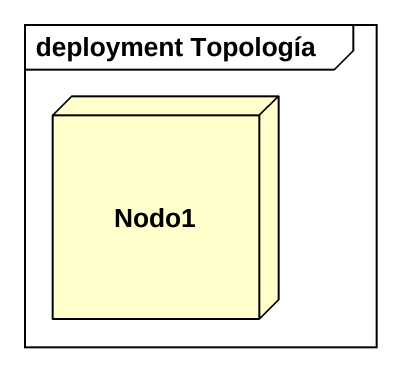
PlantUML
@startuml
mainframe deployment Topología
node Nodo1
@enduml
